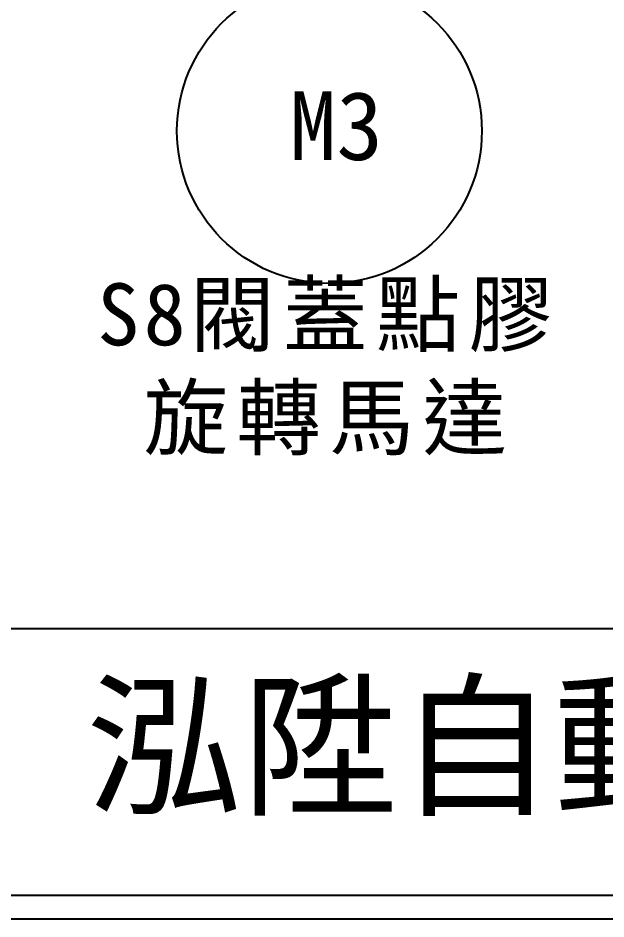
# Model space of a CAD drawing. Extents: x 10 to 297, y 3 to 207.
# Drawn here: x 45.04 to 75.89, y 3 to 50.3 of the extents above; entities that cross this region are included whole.
import ezdxf

# ---------------------------------------------------------------- set-up
doc = ezdxf.new("R2010")
doc.units = 0
doc.layers.get('0').update_dxf_attribs({"linetype": 'CONTINUOUS'})
doc.layers.add('圖框層', color=7, linetype='CONTINUOUS')
doc.styles.add('STSL', font='KAIU.TTF')
doc.styles.add('標楷體', font='KAIU.TTF')

msp = doc.modelspace()

# ---------------------------------------------------------------- linework, layer by layer
msp.add_circle((61.381, 44.368), 8)
at = {"layer": '圖框層', "color": 7}
for p, q in [((11.25, 18.25), (295.75, 18.25)), ((11.25, 4.25), (295.75, 4.25)), ((10, 3), (297, 3))]:
    msp.add_line(p, q, dxfattribs=at)

# ---------------------------------------------------------------- texts
at = {"color": 0, "insert": (61.381, 36.368), "char_height": 3.25, "width": 30.80907, "attachment_point": 2, "style": '標楷體'}
msp.add_mtext('{\\T1.1;S8閥蓋點膠\\P旋轉馬達}', dxfattribs=at)
at = {"layer": '圖框層', "color": 4, "style": 'STSL'}
for s, height, p in [('M3', 3.6, (59.296, 42.845)), ('泓陞自動化科技有限公司', 6, (48.604, 9.076))]:
    msp.add_text(s, height=height, dxfattribs=at).set_placement(p)

doc.saveas('drawing.dxf')
